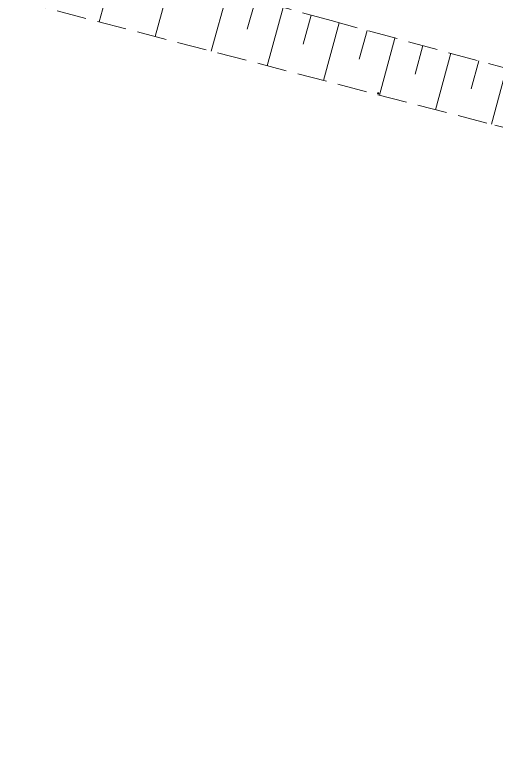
# Model space of a CAD drawing. Extents: x 0 to 7423283, y 0 to 5548300.
# Drawn here: x 7422304.3 to 7422324.65, y 5547680.34 to 5547711.21 of the extents above; entities that cross this region are included whole.
import ezdxf

# ---------------------------------------------------------------- set-up
doc = ezdxf.new("R2010")
doc.units = 0
doc.linetypes.add('PRZER2_5-1', pattern=[3.5, 2.5, -1])
doc.layers.get('0').update_dxf_attribs({"linetype": 'CONTINUOUS', "lineweight": 13})
doc.layers.add('BUBZ02', color=7, linetype='PRZER2_5-1', lineweight=18)
doc.layers.add('EGBP04', color=7, linetype='CONTINUOUS', lineweight=18, true_color=0x008000)

# ---------------------------------------------------------------- blocks, each defined once
blk = doc.blocks.new('EPPGN')
blk.add_hatch(color=0).paths.add_polyline_path([(-0.09, 0), (-0.085595, -0.027812), (-0.072812, -0.052901), (-0.052901, -0.072812), (-0.027812, -0.085595), (0, -0.09), (0.027812, -0.085595), (0.052901, -0.072812), (0.072812, -0.052901), (0.085595, -0.027812), (0.09, 0), (0.085595, 0.027812), (0.072812, 0.052901), (0.052901, 0.072812), (0.027812, 0.085595), (0, 0.09), (-0.027812, 0.085595), (-0.052901, 0.072812), (-0.072812, 0.052901), (-0.085595, 0.027812)])

msp = doc.modelspace()

# ---------------------------------------------------------------- linework, layer by layer
at = {"layer": 'BUBZ02', "color": 7, "linetype": 'PRZER2_5-1', "lineweight": 18, "ltscale": 0.5, "elevation": 10.14}
for points in [[(7422304.3, 5547714.64), (7422304.41, 5547711.81), (7422324.59, 5547706.54), (7422343.75, 5547701.54), (7422357.57, 5547698.88), (7422380.84, 5547692.31), (7422380.55, 5547691.47), (7422386.28, 5547689.86), (7422394.23, 5547687.75), (7422412.78, 5547683.56), (7422425.72, 5547680.34), (7422427.73, 5547682.82)], [(7422427.73, 5547682.82), (7422420.21, 5547684.87), (7422411.64, 5547687.18), (7422396.63, 5547690.76), (7422386.89, 5547693.06), (7422380.3, 5547694.53), (7422365.84, 5547698.01), (7422354.66, 5547700.65), (7422349.17, 5547702.19), (7422343.18, 5547703.89), (7422332.28, 5547706.97), (7422317.67, 5547710.96), (7422304.3, 5547714.64)]]:
    msp.add_lwpolyline(points, dxfattribs=at)
at = {"layer": 'BUBZ02', "color": 7, "linetype": 'Continuous', "lineweight": 18, "elevation": 10.14, "flags": 128}
for points in [[(7422308.577, 5547713.463), (7422307.873, 5547710.906)], [(7422310.935, 5547712.814), (7422310.24, 5547710.288)], [(7422313.293, 5547712.165), (7422312.606, 5547709.669)], [(7422314.472, 5547711.84), (7422314.131, 5547710.6)], [(7422315.651, 5547711.516), (7422314.973, 5547709.051)], [(7422316.83, 5547711.191), (7422316.493, 5547709.967)], [(7422318.009, 5547710.867), (7422317.344, 5547708.432)], [(7422319.189, 5547710.545), (7422318.858, 5547709.334)], [(7422320.369, 5547710.223), (7422319.711, 5547707.814)], [(7422321.548, 5547709.901), (7422321.221, 5547708.703)], [(7422322.728, 5547709.579), (7422322.077, 5547707.196)], [(7422323.908, 5547709.256), (7422323.584, 5547708.072)], [(7422325.087, 5547708.934), (7422324.444, 5547706.578)]]:
    msp.add_lwpolyline(points, dxfattribs=at)

# ---------------------------------------------------------------- block references
at = {"layer": 'EGBP04', "color": 96, "lineweight": 18, "true_color": 0x008000, "xscale": 0.5, "yscale": 0.5, "rotation": 90}
msp.add_blockref('EPPGN', (7422319.66, 5547707.89, 10.32), dxfattribs=at)

doc.saveas('drawing.dxf')
